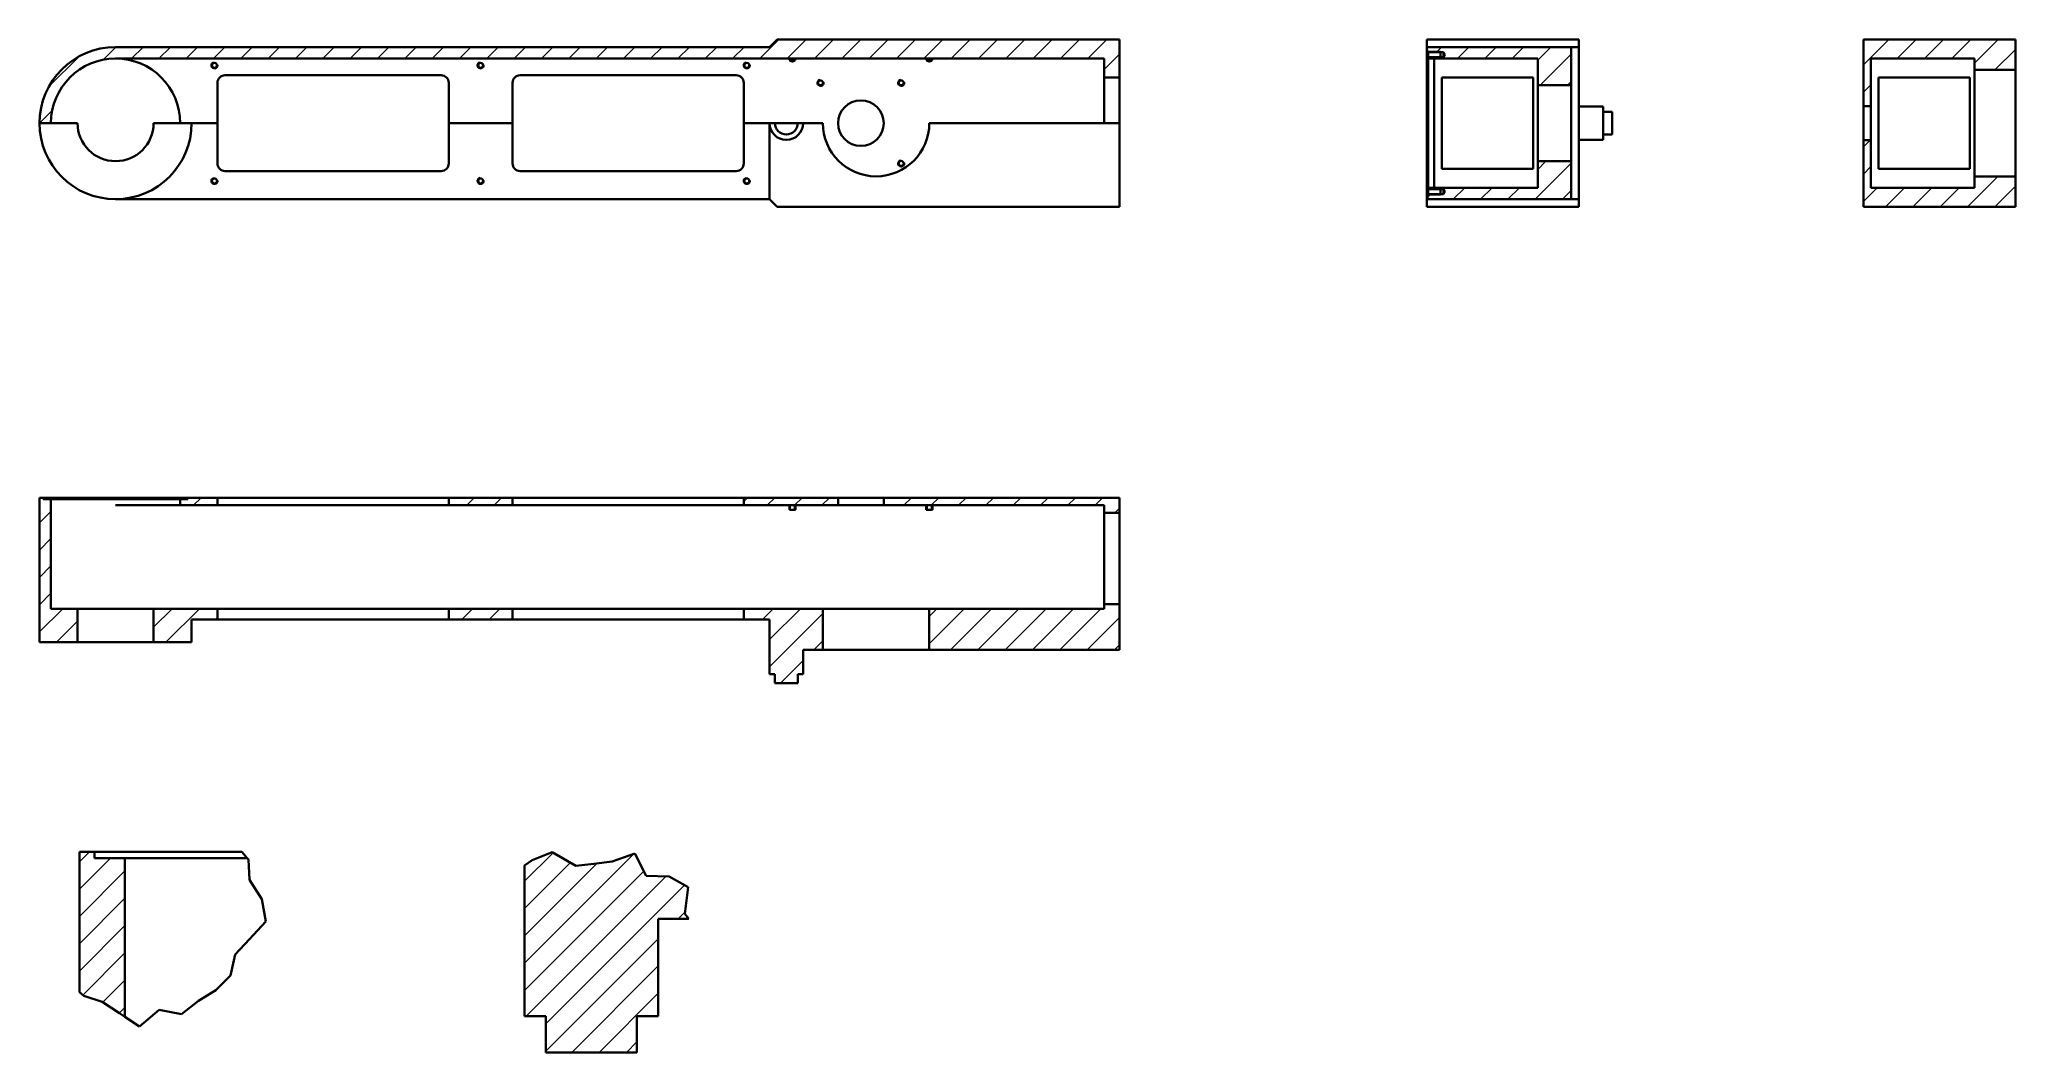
# Model space of a CAD drawing. Header units: millimetres. Extents: x 144 to 794, y 148 to 482.
import ezdxf

# ---------------------------------------------------------------- set-up
doc = ezdxf.new("R2010")
doc.units = ezdxf.units.MM
doc.linetypes.add('Dash Dot', pattern=[7.03, 4.56, -1.14, 0.19, -1.14])
for name, color, linetype, lineweight in [('DuongTam', 7, 'Dash Dot', 13), ('NetDam', 7, 'Continuous', 35), ('Netmanh', 5, 'Continuous', 13)]:
    doc.layers.add(name, color=color, linetype=linetype, lineweight=lineweight)

msp = doc.modelspace()

# ---------------------------------------------------------------- hatches: boundary and pattern name
at = {"layer": 'DuongTam'}
h = msp.add_hatch(dxfattribs=at)
h.set_pattern_fill('ANSI31', color=256, scale=2)
h.set_pattern_definition([(45, (84.644, 62.2506), (-4.49013, 4.49013), [])])
h.paths.add_polyline_path([(169.13, 479.05, 0.414214), (144.13, 454.05), (147.88, 454.05, -0.414214), (169.13, 475.3), (494.13, 475.3), (494.13, 469.05), (499.13, 469.05), (499.13, 481.55), (386.63, 481.55), (384.13, 479.05)])
h = msp.add_hatch(dxfattribs=at)
h.set_pattern_fill('ANSI31', color=256, scale=2)
h.set_pattern_definition([(45, (-19.4304, 60.311), (-4.49013, 4.49013), [])])
h.paths.add_polyline_path([(743.67, 481.55), (743.67, 459.64), (746.17, 459.64), (746.17, 475.3), (780.17, 475.3), (780.17, 471.55), (793.67, 471.55), (793.67, 481.55)])
h.paths.add_polyline_path([(793.67, 426.55), (793.67, 436.55), (780.17, 436.55), (780.17, 432.8), (746.17, 432.8), (746.17, 448.46), (743.67, 448.46), (743.67, 426.55)])
h = msp.add_hatch(dxfattribs=at)
h.set_pattern_fill('ANSI31', color=256, scale=2)
h.set_pattern_definition([(45, (34.823, 61.5386), (-4.49013, 4.49013), [])])
h.paths.add_polyline_path([(640.13, 479.05), (600.13, 479.05), (600.13, 477.8), (600.63, 477.8), (600.63, 477.55), (604.63, 477.55), (605.63, 477.36), (606.11, 476.55), (605.63, 475.74), (604.63, 475.74), (604.63, 475.55), (600.63, 475.55), (600.63, 475.3), (602.63, 475.3), (636.63, 475.3), (636.63, 466.55), (647.63, 466.55), (647.63, 479.05)])
h.paths.add_polyline_path([(647.63, 429.05), (647.63, 441.55), (636.63, 441.55), (636.63, 432.8), (602.63, 432.8), (600.63, 432.8), (600.63, 432.55), (604.63, 432.55), (605.63, 432.36), (606.11, 431.55), (605.63, 430.74), (604.63, 430.74), (604.63, 430.55), (600.63, 430.55), (600.63, 430.3), (600.13, 430.3), (600.13, 429.05), (640.13, 429.05)])
h = msp.add_hatch(dxfattribs=at)
h.set_pattern_fill('ANSI31', color=256, scale=2)
h.set_pattern_definition([(45, (84.644, 83.56), (-4.49013, 4.49013), [])])
h.paths.add_polyline_path([(156.63, 283.38), (156.63, 294.38), (147.88, 294.38), (147.88, 330.38), (145.38, 330.38), (145.38, 330.88), (144.13, 330.88), (144.13, 283.38)])
h.paths.add_polyline_path([(202.63, 328.38), (202.63, 330.88), (192.88, 330.88), (192.88, 330.38), (190.38, 330.38), (190.38, 328.38)])
h.paths.add_polyline_path([(194.13, 283.38), (194.13, 290.88), (202.63, 290.88), (202.63, 294.38), (181.63, 294.38), (181.63, 283.38)])
h.paths.add_polyline_path([(278.63, 330.88), (278.63, 328.38), (299.63, 328.38), (299.63, 330.88)])
h.paths.add_polyline_path([(299.63, 290.88), (299.63, 294.38), (278.63, 294.38), (278.63, 290.88)])
h.paths.add_polyline_path([(375.63, 330.88), (375.63, 328.38), (406.63, 328.38), (406.63, 330.88)])
h.paths.add_polyline_path([(384.13, 280.88), (384.13, 272.88), (385.88, 272.88), (385.88, 269.88), (393.38, 269.88), (393.38, 272.88), (395.13, 272.88), (395.13, 280.88), (401.63, 280.88), (401.63, 294.38), (375.63, 294.38), (375.63, 290.88), (384.13, 290.88)])
h.paths.add_polyline_path([(421.63, 330.88), (421.63, 328.38), (494.13, 328.38), (494.13, 325.88), (499.13, 325.88), (499.13, 330.88)])
h.paths.add_polyline_path([(499.13, 280.88), (499.13, 295.88), (494.13, 295.88), (494.13, 294.38), (436.63, 294.38), (436.63, 280.88)])
at = {"layer": 'Netmanh'}
h = msp.add_hatch(dxfattribs=at)
h.set_pattern_fill('ANSI31', color=0, scale=2)
h.paths.add_polyline_path([(172.22, 212.41), (162.22, 212.41), (162.22, 214.41), (157.22, 214.41), (157.22, 168.32), (158.67, 167.06), (164.76, 165.14), (170.42, 161.35), (172.22, 160.17)])
h.paths.add_polyline_path([(347.53, 192.46), (357.6, 192.46), (356.25, 194.04), (357.32, 202.78), (351.15, 206.37), (343.53, 206.6), (339.81, 213.88), (332.39, 211.28), (326.3, 210.46), (320.46, 209.84), (312.62, 214.34), (306.1, 211.73), (303.53, 209.9), (303.53, 192.46), (303.53, 160.46), (310.53, 160.46), (310.53, 148.46), (340.53, 148.46), (340.53, 160.46), (347.53, 160.46)])

# ---------------------------------------------------------------- linework, layer by layer
at = {"layer": 'NetDam'}
for p, q in [((384.13, 479.05), (386.63, 481.55)), ((386.63, 481.55), (499.13, 481.55)), ((499.13, 481.55), (499.13, 469.05)), ((600.13, 481.55), (650.13, 481.55)), ((600.13, 479.05), (600.13, 481.55)), ((650.13, 481.55), (650.13, 479.05)), ((743.67, 481.55), (743.67, 459.64)), ((793.67, 481.55), (743.67, 481.55)), ((793.67, 471.55), (793.67, 481.55)), ((169.13, 479.05), (384.13, 479.05)), ((494.13, 475.3), (169.13, 475.3)), ((494.13, 469.05), (494.13, 475.3)), ((600.13, 479.05), (600.13, 477.8)), ((640.13, 479.05), (600.13, 479.05)), ((600.13, 430.3), (600.13, 477.8)), ((600.13, 477.8), (600.63, 477.8)), ((600.63, 477.8), (600.63, 477.36)), ((604.63, 477.55), (600.63, 477.55)), ((600.63, 475.74), (600.63, 477.36)), ((600.63, 477.36), (605.63, 477.36)), ((600.63, 475.74), (600.63, 475.3)), ((605.63, 475.74), (600.63, 475.74)), ((600.63, 475.55), (604.63, 475.55)), ((600.63, 475.3), (600.63, 432.8)), ((600.63, 475.3), (602.63, 475.3)), ((602.63, 475.3), (602.63, 432.8)), ((636.63, 475.3), (602.63, 475.3)), ((604.63, 477.55), (604.63, 475.55)), ((605.63, 477.36), (605.63, 475.74)), ((605.63, 477.36), (606.11, 476.55)), ((606.11, 476.55), (605.63, 475.74)), ((636.63, 475.3), (636.63, 466.55)), ((647.63, 479.05), (640.13, 479.05)), ((647.63, 479.05), (650.13, 479.05)), ((647.63, 466.55), (647.63, 479.05)), ((650.13, 479.05), (650.13, 454.05)), ((746.17, 475.3), (780.17, 475.3)), ((746.17, 459.64), (746.17, 475.3)), ((780.17, 475.3), (780.17, 471.55)), ((205.13, 469.8), (276.13, 469.8)), ((302.13, 469.8), (373.13, 469.8)), ((494.13, 454.05), (494.13, 469.05)), ((499.13, 469.05), (494.13, 469.05)), ((499.13, 469.05), (499.13, 454.05)), ((605.13, 469.05), (635.13, 469.05)), ((605.13, 439.05), (605.13, 469.05)), ((635.13, 469.05), (635.13, 439.05)), ((748.67, 469.05), (778.67, 469.05)), ((748.67, 439.05), (748.67, 469.05)), ((778.67, 469.05), (778.67, 439.05)), ((780.17, 436.55), (780.17, 471.55)), ((780.17, 471.55), (793.67, 471.55)), ((793.67, 471.55), (793.67, 436.55)), ((202.63, 454.05), (202.63, 467.3)), ((278.63, 467.3), (278.63, 454.05)), ((299.63, 454.05), (299.63, 467.3)), ((375.63, 467.3), (375.63, 454.05)), ((636.63, 441.55), (636.63, 466.55)), ((636.63, 466.55), (647.63, 466.55)), ((647.63, 466.55), (647.63, 441.55)), ((650.13, 459.55), (658.13, 459.55)), ((658.13, 448.55), (658.13, 459.55)), ((658.13, 457.8), (661.13, 457.8)), ((661.13, 450.3), (661.13, 457.8)), ((743.67, 448.46), (743.67, 459.64)), ((743.67, 459.64), (746.17, 459.64)), ((746.17, 459.64), (746.17, 448.46)), ((156.63, 454.05), (144.13, 454.05)), ((194.13, 454.05), (181.63, 454.05)), ((202.63, 454.05), (194.13, 454.05)), ((202.63, 440.8), (202.63, 454.05)), ((278.63, 454.05), (278.63, 440.8)), ((299.63, 454.05), (278.63, 454.05)), ((299.63, 440.8), (299.63, 454.05)), ((375.63, 454.05), (375.63, 440.8)), ((384.13, 454.05), (375.63, 454.05)), ((384.13, 454.05), (384.13, 429.05)), ((385.88, 454.05), (384.13, 454.05)), ((393.38, 454.05), (385.88, 454.05)), ((395.13, 454.05), (393.38, 454.05)), ((401.63, 454.05), (395.13, 454.05)), ((499.13, 454.05), (436.63, 454.05)), ((499.13, 426.55), (499.13, 454.05)), ((650.13, 454.05), (650.13, 429.05)), ((650.13, 448.55), (658.13, 448.55)), ((658.13, 450.3), (661.13, 450.3)), ((743.67, 448.46), (743.67, 426.55)), ((746.17, 448.46), (743.67, 448.46)), ((746.17, 432.8), (746.17, 448.46)), ((276.13, 438.3), (205.13, 438.3)), ((373.13, 438.3), (302.13, 438.3)), ((635.13, 439.05), (605.13, 439.05)), ((636.63, 441.55), (636.63, 432.8)), ((647.63, 441.55), (636.63, 441.55)), ((647.63, 429.05), (647.63, 441.55)), ((778.67, 439.05), (748.67, 439.05)), ((780.17, 436.55), (780.17, 432.8)), ((793.67, 436.55), (780.17, 436.55)), ((793.67, 426.55), (793.67, 436.55)), ((169.13, 429.05), (384.13, 429.05)), ((384.13, 429.05), (386.63, 426.55)), ((600.13, 430.3), (600.13, 429.05)), ((600.63, 430.3), (600.13, 430.3)), ((600.13, 426.55), (600.13, 429.05)), ((640.13, 429.05), (600.13, 429.05)), ((600.63, 432.8), (600.63, 432.36)), ((602.63, 432.8), (600.63, 432.8)), ((604.63, 432.55), (600.63, 432.55)), ((600.63, 430.74), (600.63, 432.36)), ((600.63, 432.36), (605.63, 432.36)), ((600.63, 430.74), (600.63, 430.3)), ((605.63, 430.74), (600.63, 430.74)), ((600.63, 430.55), (604.63, 430.55)), ((636.63, 432.8), (602.63, 432.8)), ((604.63, 432.55), (604.63, 430.55)), ((605.63, 432.36), (605.63, 430.74)), ((605.63, 432.36), (606.11, 431.55)), ((606.11, 431.55), (605.63, 430.74)), ((640.13, 429.05), (647.63, 429.05)), ((647.63, 429.05), (650.13, 429.05)), ((650.13, 429.05), (650.13, 426.55)), ((780.17, 432.8), (746.17, 432.8)), ((386.63, 426.55), (499.13, 426.55)), ((600.13, 426.55), (650.13, 426.55)), ((743.67, 426.55), (793.67, 426.55)), ((144.13, 330.88), (144.13, 283.38)), ((145.38, 330.88), (144.13, 330.88)), ((145.38, 330.88), (192.88, 330.88)), ((145.38, 330.38), (145.38, 330.88)), ((147.88, 330.38), (145.38, 330.38)), ((190.38, 330.38), (147.88, 330.38)), ((147.88, 294.38), (147.88, 330.38)), ((190.38, 328.38), (169.13, 328.38)), ((190.38, 330.38), (190.38, 328.38)), ((192.88, 330.38), (190.38, 330.38)), ((190.38, 328.38), (202.63, 328.38)), ((192.88, 330.88), (192.88, 330.38)), ((202.63, 330.88), (192.88, 330.88)), ((205.13, 330.88), (202.63, 330.88)), ((202.63, 328.38), (202.63, 330.88)), ((202.63, 328.38), (205.13, 328.38)), ((205.13, 330.88), (276.13, 330.88)), ((276.13, 328.38), (205.13, 328.38)), ((278.63, 330.88), (276.13, 330.88)), ((276.13, 328.38), (278.63, 328.38)), ((278.63, 330.88), (278.63, 328.38)), ((299.63, 330.88), (278.63, 330.88)), ((278.63, 328.38), (299.63, 328.38)), ((302.13, 330.88), (299.63, 330.88)), ((299.63, 328.38), (299.63, 330.88)), ((299.63, 328.38), (302.13, 328.38)), ((302.13, 330.88), (373.13, 330.88)), ((373.13, 328.38), (302.13, 328.38)), ((375.63, 330.88), (373.13, 330.88)), ((373.13, 328.38), (375.63, 328.38)), ((375.63, 330.88), (375.63, 328.38)), ((406.63, 330.88), (375.63, 330.88)), ((375.63, 328.38), (406.63, 328.38)), ((390.63, 328.38), (390.63, 326.88)), ((392.63, 326.88), (390.63, 326.88)), ((390.82, 326.88), (390.82, 328.38)), ((392.44, 326.88), (390.82, 326.88)), ((392.44, 328.38), (392.44, 326.88)), ((392.63, 326.88), (392.63, 328.38)), ((406.63, 330.88), (421.63, 330.88)), ((406.63, 328.38), (406.63, 330.88)), ((421.63, 328.38), (406.63, 328.38)), ((421.63, 330.88), (421.63, 328.38)), ((499.13, 330.88), (421.63, 330.88)), ((421.63, 328.38), (494.13, 328.38)), ((435.63, 328.38), (435.63, 326.88)), ((437.63, 326.88), (435.63, 326.88)), ((435.82, 326.88), (435.82, 328.38)), ((437.44, 326.88), (435.82, 326.88)), ((437.44, 328.38), (437.44, 326.88)), ((437.63, 326.88), (437.63, 328.38)), ((494.13, 328.38), (494.13, 325.88)), ((494.13, 295.88), (494.13, 325.88)), ((494.13, 325.88), (499.13, 325.88)), ((499.13, 325.88), (499.13, 330.88)), ((499.13, 325.88), (499.13, 295.88)), ((156.63, 294.38), (147.88, 294.38)), ((156.63, 294.38), (181.63, 294.38)), ((156.63, 283.38), (156.63, 294.38)), ((181.63, 294.38), (181.63, 283.38)), ((202.63, 294.38), (181.63, 294.38)), ((205.13, 294.38), (202.63, 294.38)), ((202.63, 290.88), (202.63, 294.38)), ((205.13, 294.38), (276.13, 294.38)), ((278.63, 294.38), (276.13, 294.38)), ((278.63, 294.38), (278.63, 290.88)), ((299.63, 294.38), (278.63, 294.38)), ((302.13, 294.38), (299.63, 294.38)), ((299.63, 290.88), (299.63, 294.38)), ((302.13, 294.38), (373.13, 294.38)), ((375.63, 294.38), (373.13, 294.38)), ((375.63, 294.38), (375.63, 290.88)), ((401.63, 294.38), (375.63, 294.38)), ((401.63, 294.38), (436.63, 294.38)), ((401.63, 280.88), (401.63, 294.38)), ((436.63, 294.38), (436.63, 280.88)), ((494.13, 294.38), (436.63, 294.38)), ((494.13, 295.88), (494.13, 294.38)), ((499.13, 295.88), (494.13, 295.88)), ((499.13, 280.88), (499.13, 295.88)), ((194.13, 283.38), (194.13, 290.88)), ((194.13, 290.88), (202.63, 290.88)), ((202.63, 290.88), (205.13, 290.88)), ((276.13, 290.88), (205.13, 290.88)), ((276.13, 290.88), (278.63, 290.88)), ((278.63, 290.88), (299.63, 290.88)), ((299.63, 290.88), (302.13, 290.88)), ((373.13, 290.88), (302.13, 290.88)), ((373.13, 290.88), (375.63, 290.88)), ((375.63, 290.88), (384.13, 290.88)), ((384.13, 290.88), (384.13, 280.88)), ((144.13, 283.38), (156.63, 283.38)), ((181.63, 283.38), (156.63, 283.38)), ((181.63, 283.38), (194.13, 283.38)), ((384.13, 280.88), (384.13, 272.88)), ((395.13, 280.88), (401.63, 280.88)), ((395.13, 272.88), (395.13, 280.88)), ((436.63, 280.88), (401.63, 280.88)), ((436.63, 280.88), (499.13, 280.88)), ((384.13, 272.88), (385.88, 272.88)), ((385.88, 272.88), (385.88, 269.88)), ((393.38, 272.88), (395.13, 272.88)), ((393.38, 269.88), (393.38, 272.88)), ((385.88, 269.88), (393.38, 269.88)), ((157.22, 214.41), (157.22, 168.32)), ((162.22, 214.41), (157.22, 214.41)), ((162.22, 214.41), (210.65, 214.41)), ((162.22, 212.41), (162.22, 214.41)), ((210.65, 214.41), (212.37, 212.41)), ((172.22, 212.41), (162.22, 212.41)), ((212.37, 212.41), (172.22, 212.41)), ((172.22, 160.17), (172.22, 212.41)), ((212.37, 212.41), (212.82, 211.89)), ((212.82, 211.89), (213.16, 205.23)), ((303.53, 209.9), (306.1, 211.73)), ((303.53, 209.9), (303.53, 192.46)), ((306.1, 211.73), (312.62, 214.34)), ((312.62, 214.34), (320.46, 209.84)), ((320.46, 209.84), (326.3, 210.46)), ((326.3, 210.46), (332.39, 211.28)), ((332.39, 211.28), (339.81, 213.88)), ((339.81, 213.88), (343.53, 206.6)), ((213.16, 205.23), (217.17, 198.86)), ((343.53, 206.6), (351.15, 206.37)), ((351.15, 206.37), (357.32, 202.78)), ((357.32, 202.78), (356.25, 194.04)), ((217.17, 198.86), (218.53, 191.54)), ((218.53, 191.54), (213.19, 185.7)), ((303.53, 192.46), (303.53, 160.46)), ((347.53, 192.46), (357.6, 192.46)), ((347.53, 160.46), (347.53, 192.46)), ((356.25, 194.04), (357.6, 192.46)), ((213.19, 185.7), (208.49, 180.7)), ((208.49, 180.7), (206.92, 173.78)), ((202.13, 168.96), (196.35, 165.41)), ((206.92, 173.78), (202.13, 168.96)), ((158.67, 167.06), (157.22, 168.32)), ((164.76, 165.14), (158.67, 167.06)), ((170.42, 161.35), (164.76, 165.14)), ((183.44, 162.52), (177.03, 157.01)), ((190.79, 161.07), (183.44, 162.52)), ((196.35, 165.41), (190.79, 161.07)), ((172.22, 160.17), (170.42, 161.35)), ((177.03, 157.01), (172.22, 160.17)), ((303.53, 160.46), (310.53, 160.46)), ((310.53, 160.46), (310.53, 148.46)), ((340.53, 160.46), (347.53, 160.46)), ((340.53, 148.46), (340.53, 160.46)), ((310.53, 148.46), (340.53, 148.46))]:
    msp.add_line(p, q, dxfattribs=at)
for centre, radius in [((201.63, 473.05), 0.811), ((289.13, 473.05), 0.811), ((376.63, 473.05), 0.811), ((400.87, 467.31), 0.811), ((427.39, 467.31), 0.811), ((414.13, 454.05), 7.5), ((201.63, 435.05), 0.811), ((289.13, 435.05), 0.811), ((376.63, 435.05), 0.811), ((427.39, 440.8), 0.811)]:
    msp.add_circle(centre, radius, dxfattribs=at)
at = {"layer": 'NetDam', "extrusion": (0, 0, -1)}
for centre, radius, start, end in [((-169.13, 454.05), 25, 0, 90), ((-169.13, 454.05), 21.25, 90, 180), ((-391.63, 475.3), 0.81, 180, 360), ((-436.63, 475.3), 0.811, 180, 360), ((-400.87, 467.31), 1, 170, 80), ((-427.39, 467.31), 1, 170, 80), ((-169.13, 454.05), 12.5, 180, 0), ((-419.13, 454.05), 17.5, 180, 0), ((-427.39, 440.8), 1, 170, 80), ((-201.63, 435.05), 1, 170, 80), ((-289.13, 435.05), 1, 170, 80), ((-376.63, 435.05), 1, 170, 80)]:
    msp.add_arc(centre, radius, start, end, dxfattribs=at)
at = {"layer": 'NetDam'}
for centre, radius, start, end in [((169.13, 454.05), 21.25, 90, 180), ((391.63, 475.3), 1, 180, 360), ((436.63, 475.3), 1, 180, 360), ((201.63, 473.05), 1, 100, 10), ((205.13, 467.3), 2.5, 90, 180), ((276.13, 467.3), 2.5, 0, 90), ((289.13, 473.05), 1, 100, 10), ((302.13, 467.3), 2.5, 90, 180), ((373.13, 467.3), 2.5, 0, 90), ((376.63, 473.05), 1, 100, 10), ((169.13, 454.05), 25, 180, 0), ((389.63, 454.05), 5.5, 180, 0), ((389.63, 454.05), 3.75, 180, 0), ((205.13, 440.8), 2.5, 180, 270), ((276.13, 440.8), 2.5, 270, 0), ((302.13, 440.8), 2.5, 180, 270), ((373.13, 440.8), 2.5, 270, 0)]:
    msp.add_arc(centre, radius, start, end, dxfattribs=at)

doc.saveas('drawing.dxf')
